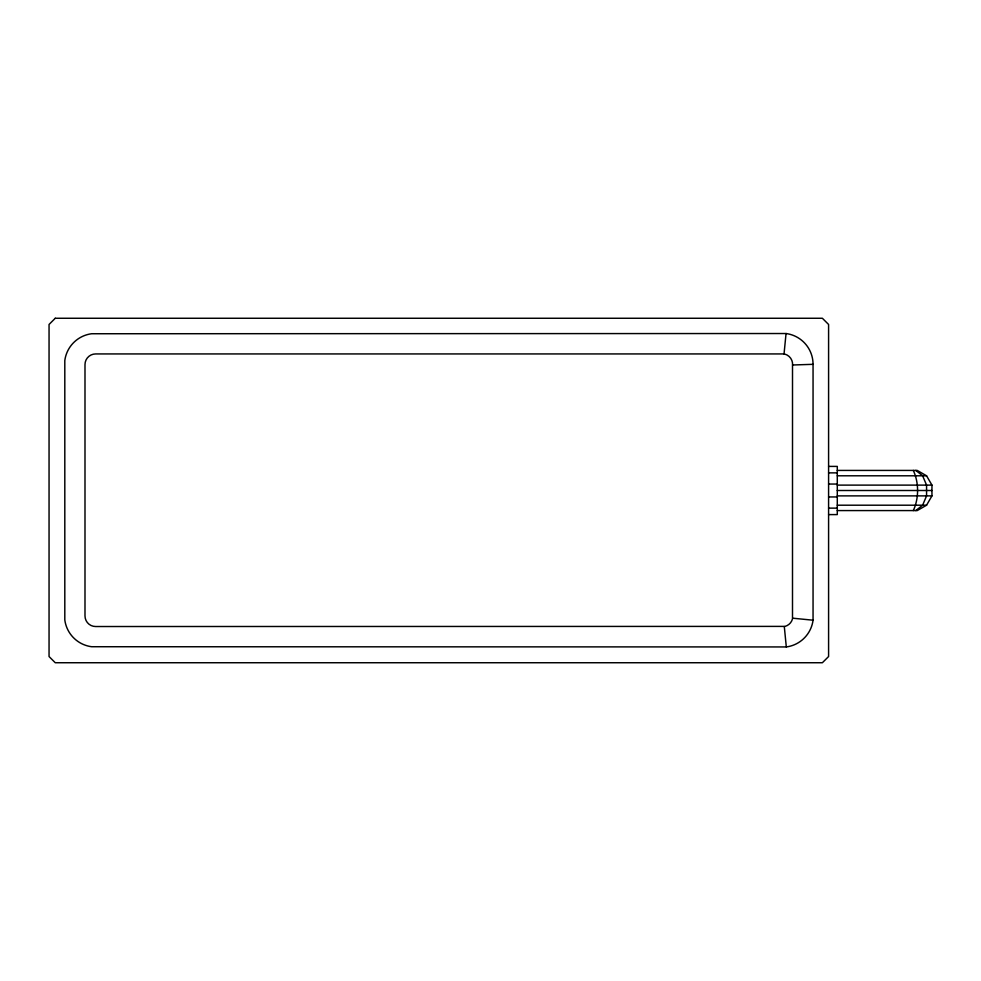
<?xml version="1.0" encoding="UTF-8"?>
<svg xmlns="http://www.w3.org/2000/svg" width="981" height="981" viewBox="0 0 981 981"><rect width="100%" height="100%" fill="white"/><g stroke="black" fill="none" stroke-linecap="round" stroke-linejoin="round"><path stroke-width="1.47" d="M784.04 353.933L784.739 354.08A10.607 10.607 0 0 1 792.513 362.933L792.501 618.888A10.607 10.607 0 0 1 785.008 626.393L95.648 626.528A10.644 10.644 0 0 1 84.991 615.884L84.991 364.589A10.644 10.644 0 0 1 95.648 353.933L784.04 353.933L786.051 333.528L91.589 333.748A31.11 31.11 0 0 0 64.807 360.53L64.807 619.943A31.11 31.11 0 0 0 91.589 646.724L786.308 646.945A31.061 31.061 0 0 0 813.053 620.2L813.053 364.319A31.061 31.061 0 0 0 786.051 333.528M913.311 510.574C919.001 498.299 919.001 482.701 913.311 470.426M837.284 510.574L917.247 510.574L926.567 505.203L931.95 495.883L931.95 485.117L926.567 475.797L917.247 470.426L837.284 470.426M915.813 510.574L922.63 505.203L926.567 495.883L926.567 485.117L922.63 475.797L915.813 470.426M792.648 364.993L813.053 364.319M828.589 466.404L837.284 466.404L837.284 514.596L828.589 514.596M828.589 472.867L837.284 472.867M837.284 475.797L926.567 475.797M828.589 484.05L837.284 484.05M837.284 485.117L931.95 485.117M837.284 490.5L931.95 490.5M837.284 495.883L931.95 495.883M828.589 496.95L837.284 496.95M837.284 505.203L926.567 505.203M828.589 508.133L837.284 508.133M792.648 618.189L813.053 620.2M784.297 626.528L786.308 646.945M55.267 318.261L49.05 324.466L49.05 656.534L55.267 662.739L822.372 662.739L828.589 656.534L828.589 324.466L822.372 318.261L55.267 318.261"/></g></svg>
